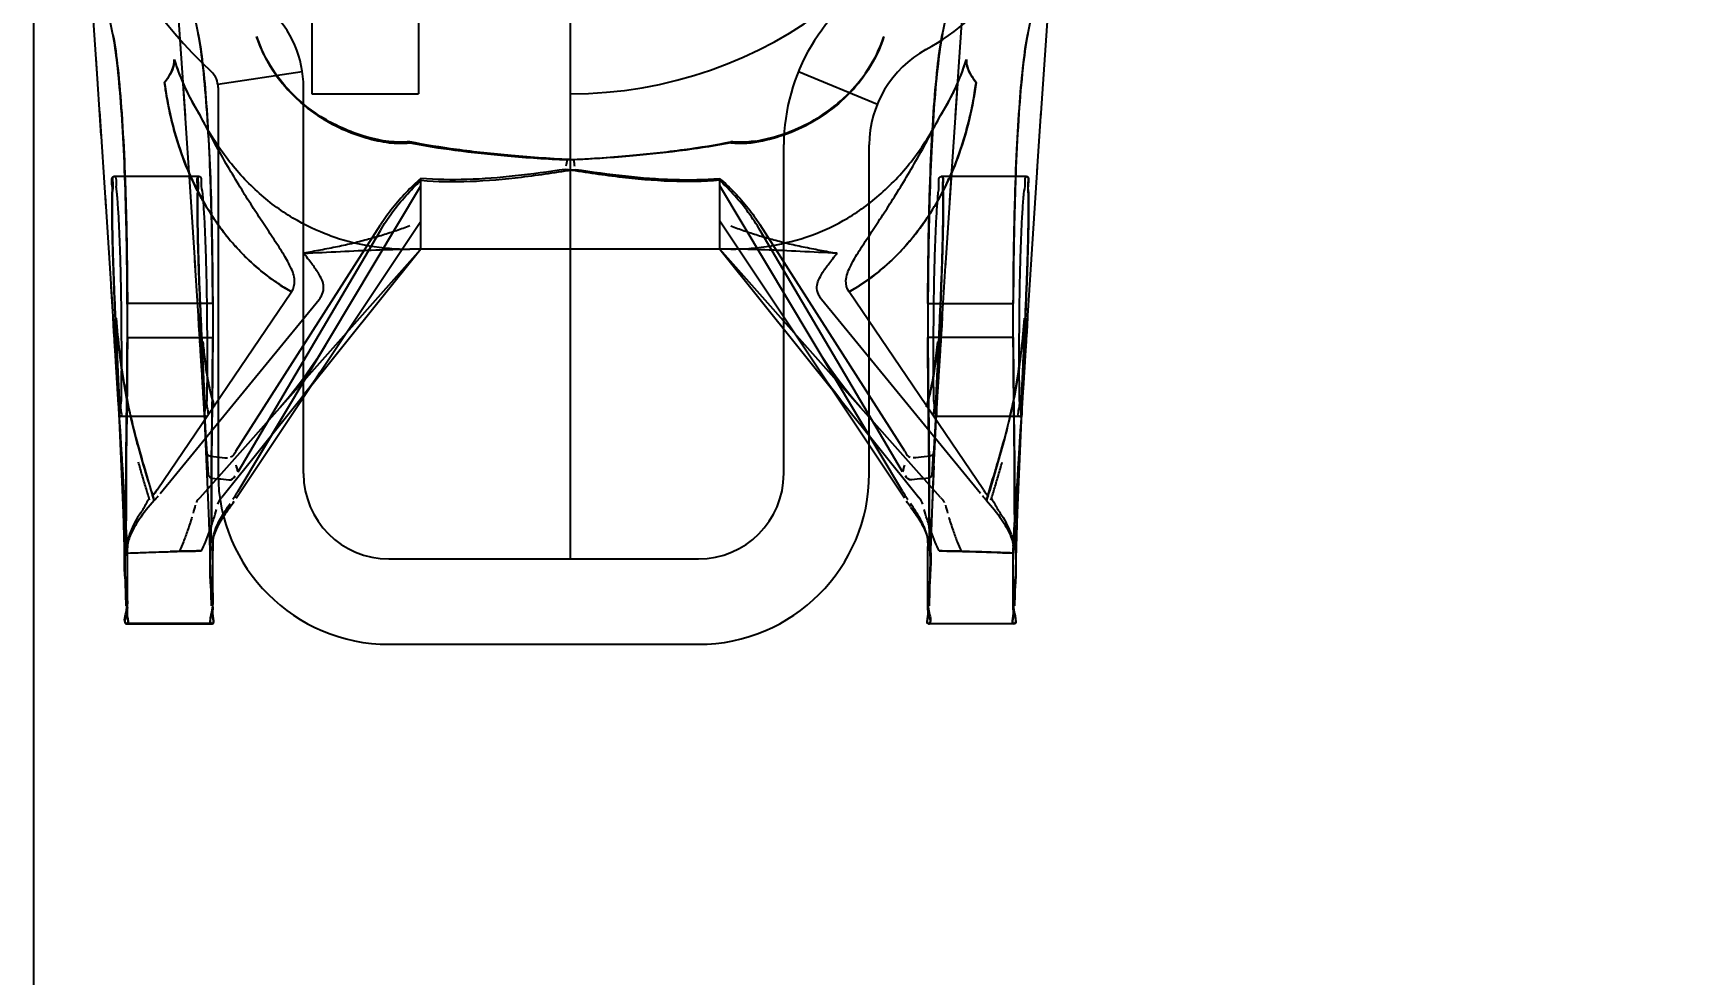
# Model space of a CAD drawing. Header units: millimetres. Extents: x 395 to 3386, y 0 to 2798.
# Drawn here: x 814.81 to 846.06, y 1938.93 to 1956.58 of the extents above; entities that cross this region are included whole.
import ezdxf

# ---------------------------------------------------------------- set-up
doc = ezdxf.new("R2010")
doc.units = ezdxf.units.MM
doc.header["$LTSCALE"] = 217.8
doc.header["$PDMODE"] = 3
doc.header["$PDSIZE"] = 8
doc.layers.get('0').update_dxf_attribs({"linetype": 'CONTINUOUS'})
doc.layers.get('Defpoints').update_dxf_attribs({"linetype": 'CONTINUOUS'})
for name, color, linetype in [('02___PRT_ALL_AXES', 7, 'CONTINUOUS'), ('03___PRT_ALL_CURVES', 7, 'CONTINUOUS'), ('MIXEDCOLOR', 7, 'CONTINUOUS')]:
    doc.layers.add(name, color=color, linetype=linetype)
doc.styles.get("Standard").update_dxf_attribs({"font": 'taile.ttf'})
doc.dimstyles.new('DIMSTYLE_1', dxfattribs={"dimtxt": 23.333333, "dimasz": 23.333333, "dimexe": 1.5, "dimexo": 1, "dimgap": 0.875, "dimtad": 1, "dimdsep": 46, "dimtxsty": 'Standard', "dimblk": '_FILLED', "dimblk1": '_FILLED', "dimblk2": '_FILLED', "dimcen": 0.09, "dimazin": 2, "dimtp": 0.01, "dimtm": 0.01, "dimtfac": 1, "dimtofl": 0, "dimtmove": 0, "dimatfit": 3, "dimldrblk": '_FILLED', "dimfxl": 1, "dimtolj": 1, "dimarcsym": 0})

# ---------------------------------------------------------------- blocks, each defined once
blk = doc.blocks.new('_FILLED')
at = {"color": 0, "linetype": 'ByBlock'}
blk.add_solid([(0, 0), (-1, 0.2143), (-1, -0.2143)], dxfattribs=at)
blk = doc.blocks.new('*D113')
at = {"color": 0, "linetype": 'Continuous', "lineweight": -2}
for p, q in [((1525.614, 2046.239), (1525.614, 1644.014)), ((814.815, 1962.498), (814.815, 1644.014)), ((1502.28, 1645.514), (838.148, 1645.514))]:
    blk.add_line(p, q, dxfattribs=at)
at = {"layer": 'Defpoints', "color": 0}
for p in [(1525.614, 2047.239), (814.815, 1963.498), (814.815, 1645.514)]:
    blk.add_point(p, dxfattribs=at)
at = {"color": 0, "linetype": 'ByBlock', "lineweight": -2, "xscale": 23.3333333333, "yscale": 23.3333333333, "zscale": 23.3333333333, "rotation": 180}
blk.add_blockref('_FILLED', (814.815, 1645.514), dxfattribs=at)
at = {"color": 0, "linetype": 'ByBlock', "lineweight": -2, "xscale": 23.3333333333, "yscale": 23.3333333333, "zscale": 23.3333333333}
blk.add_blockref('_FILLED', (1525.614, 1645.514), dxfattribs=at)
at = {"color": 0, "insert": (1170.057, 1677.5), "char_height": 23.3333, "attachment_point": 2, "line_spacing_factor": 0.9}
blk.add_mtext('\\A1;710', dxfattribs=at)

msp = doc.modelspace()

# ---------------------------------------------------------------- linework, layer by layer
at = {"linetype": 'Continuous'}
for p, q in [((824.8729, 2062.8376), (824.8729, 1955.4461)), ((818.2727, 1955.6261), (819.8552, 1955.8621)), ((829.1508, 1955.8621), (830.6311, 1955.2548)), ((818.2771, 1955.5662), (818.2771, 1948.3262)), ((819.8771, 1948.3262), (819.8771, 1955.5662)), ((828.8771, 1948.3262), (828.8771, 1954.4962)), ((830.4771, 1948.3262), (830.4771, 1954.4905)), ((821.4771, 1946.7262), (827.2771, 1946.7262)), ((821.4771, 1945.1262), (827.2771, 1945.1262))]:
    msp.add_line(p, q, dxfattribs=at)
for centre, radius, start, end in [((824.7542, 1962.8662), 9.6271, 180.13054, 226.68106), ((824.8729, 1963.4461), 8, 270, 345.86862), ((829.3169, 1960.3024), 4.6, 298.90782, 348.50216), ((832.5356, 1954.4735), 3.6586, 118.90782, 179.64487), ((817.8704, 1955.5662), 2.0067, 359.99995, 46.68057), ((832.5356, 1954.4735), 2.0586, 118.90784, 179.52657), ((817.8704, 1955.5662), 0.4067, 359.99989, 46.68096), ((821.4771, 1948.3262), 3.2, 180, 270), ((821.4771, 1948.3262), 1.6, 180, 270), ((827.2771, 1948.3262), 3.2, 270, 0), ((827.2771, 1948.3262), 1.6, 270, 0)]:
    msp.add_arc(centre, radius, start, end, dxfattribs=at)
at = {"layer": '02___PRT_ALL_AXES', "linetype": 'Continuous'}
for p, q in [((820.0322, 2053.8361), (820.0322, 1955.4461)), ((822.0322, 2053.8367), (822.0322, 1955.4461)), ((820.0322, 1955.4461), (822.0322, 1955.4461))]:
    msp.add_line(p, q, dxfattribs=at)
at = {"layer": '03___PRT_ALL_CURVES', "linetype": 'Continuous'}
msp.add_line((824.8771, 1955.4461), (824.8771, 1946.7262), dxfattribs=at)
at = {"layer": 'MIXEDCOLOR', "linetype": 'Continuous'}
for p, q in [((816.306, 1956.5585), (815.8411, 1958.8832)), ((817.4404, 1958.8864), (817.906, 1956.5585)), ((832.3139, 1958.8865), (831.8483, 1956.5584)), ((833.4483, 1956.5584), (833.9132, 1958.8832)), ((817.4675, 1957.849), (817.6567, 1955.0366)), ((815.8929, 1957.4753), (816.0162, 1955.6402)), ((815.9848, 1956.1145), (816.0813, 1954.6681)), ((817.6168, 1955.6368), (817.7283, 1953.9666)), ((831.9916, 1953.4457), (832.1375, 1955.6369)), ((816.0514, 1955.1219), (816.1719, 1953.3071)), ((833.6281, 1953.9961), (833.7029, 1955.1218)), ((833.4182, 1950.8114), (833.633, 1954.0726)), ((817.9263, 1953.8961), (816.3263, 1953.8961)), ((817.7266, 1953.989), (817.8461, 1952.1853)), ((822.0771, 1952.5343), (822.0771, 1953.8611)), ((827.6771, 1952.5341), (827.6771, 1953.8612)), ((833.428, 1953.8961), (831.828, 1953.8961)), ((831.9082, 1952.1853), (832.026, 1953.9667)), ((816.1574, 1953.5284), (816.2912, 1951.4974)), ((818.6539, 1947.9997), (822.0771, 1953.7215)), ((831.1003, 1947.9996), (827.6771, 1953.7214)), ((818.6103, 1948.7463), (821.3204, 1952.9878)), ((818.6167, 1947.863), (822.0771, 1953.0612)), ((818.6513, 1948.3611), (821.3185, 1952.8854)), ((831.1376, 1947.8631), (827.6771, 1953.0613)), ((831.144, 1948.7464), (828.4338, 1952.9879)), ((831.103, 1948.361), (828.4358, 1952.8852)), ((817.9403, 1947.8807), (822.0771, 1952.5343)), ((822.0771, 1952.5341), (818.3477, 1947.8806)), ((827.8854, 1952.5341), (821.8689, 1952.5341)), ((827.6771, 1952.5343), (831.4065, 1947.8807)), ((831.814, 1947.8806), (827.6771, 1952.5341)), ((817.8371, 1952.3211), (817.9483, 1950.6244)), ((831.806, 1950.6246), (831.9172, 1952.3209)), ((816.2691, 1951.8351), (816.3361, 1950.8116)), ((817.1352, 1948.0244), (819.6537, 1951.7327)), ((817.1899, 1947.9515), (820.1695, 1951.5923)), ((832.5644, 1947.9514), (829.5848, 1951.5921)), ((832.6191, 1948.0245), (830.1006, 1951.7328)), ((818.1771, 1951.5182), (816.5771, 1951.5182)), ((831.5771, 1951.5182), (833.1771, 1951.5182)), ((831.7809, 1950.1932), (831.8345, 1951.0619)), ((833.381, 1950.1945), (833.4382, 1951.1187)), ((816.5771, 1950.8782), (818.1771, 1950.8782)), ((817.9455, 1950.6677), (817.936, 1950.8142)), ((833.1771, 1950.8782), (831.5771, 1950.8782)), ((831.8087, 1950.6676), (831.8183, 1950.8141)), ((833.3337, 1949.3282), (833.3814, 1950.2021)), ((818.0511, 1949.3961), (816.4511, 1949.3961)), ((833.3032, 1949.3961), (831.7032, 1949.3961)), ((831.6924, 1948.4549), (831.7342, 1949.337)), ((816.4616, 1948.4618), (816.4964, 1947.595)), ((818.0613, 1948.4684), (818.0968, 1947.5854)), ((818.0946, 1948.2971), (818.0691, 1948.7173)), ((831.6597, 1948.297), (831.6852, 1948.7172)), ((818.0962, 1947.5994), (818.1253, 1946.7157)), ((816.5771, 1945.8188), (816.5768, 1946.9339)), ((833.1771, 1945.8189), (833.1775, 1946.9338)), ((816.525, 1946.728), (816.5474, 1945.8608)), ((818.1249, 1946.7302), (818.1477, 1945.8458)), ((818.1771, 1945.8188), (818.1771, 1946.8531)), ((831.5771, 1945.8189), (831.5771, 1946.8532)), ((818.1662, 1945.5182), (816.5662, 1945.5182)), ((816.5663, 1945.5071), (818.1663, 1945.5071)), ((833.188, 1945.5072), (831.588, 1945.5072)), ((831.5881, 1945.5182), (833.1881, 1945.5182))]:
    msp.add_line(p, q, dxfattribs=at)
for points in [[(832.0976, 1955.0365), (832.2643, 1957.5179), (832.2868, 1957.8491)], [(833.6948, 1954.996), (833.8415, 1957.1736), (833.8612, 1957.464)], [(816.3191, 1951.0725), (816.3733, 1950.1947), (816.4206, 1949.3284)], [(817.919, 1951.0739), (817.9734, 1950.193), (818.0208, 1949.324), (818.0619, 1948.4548)], [(831.7335, 1949.3242), (831.7816, 1950.2055), (831.8353, 1951.0738)], [(820.2898, 1950.734), (820.1552, 1950.5166), (820.0174, 1950.3085), (819.8765, 1950.1095), (819.7331, 1949.9198), (819.5869, 1949.7386), (819.4374, 1949.5649)], [(830.3169, 1949.5647), (830.1673, 1949.7385), (830.0212, 1949.9197), (829.8778, 1950.1094), (829.7369, 1950.3084), (829.5991, 1950.5164), (829.4645, 1950.7339)], [(816.3729, 1950.202), (816.4204, 1949.3312), (816.4617, 1948.4602), (816.4966, 1947.5889)], [(817.9727, 1950.2057), (818.0201, 1949.3371), (818.0613, 1948.4684)], [(820.186, 1950.2204), (820.0934, 1950.0844), (819.9994, 1949.9528), (819.904, 1949.8254), (819.8073, 1949.7018)], [(829.947, 1949.702), (829.8502, 1949.8255), (829.7549, 1949.9529), (829.6609, 1950.0846), (829.5683, 1950.2205)], [(833.229, 1946.7175), (833.2577, 1947.589), (833.2926, 1948.4603), (833.3339, 1949.3313)], [(831.6066, 1945.8459), (831.6294, 1946.7301), (831.658, 1947.5993), (831.693, 1948.4683)], [(831.6289, 1946.7157), (831.6575, 1947.5854), (831.6924, 1948.4549)], [(833.2066, 1945.8459), (833.2293, 1946.7279), (833.2579, 1947.5949), (833.2927, 1948.4617)], [(816.4964, 1947.595), (816.5253, 1946.7175), (816.5477, 1945.8458)]]:
    msp.add_lwpolyline(points, dxfattribs=at)
for centre, radius, start, end in [((821.5284, 1957.342), 4.2615, 197.07332, 198.72669), ((821.5849, 1957.362), 4.3214, 197.10831, 212.48906), ((821.5964, 1957.3677), 4.3342, 198.75979, 212.47083), ((828.1694, 1957.3622), 4.3214, 327.5109, 342.89166), ((828.1579, 1957.3679), 4.3342, 327.52913, 341.24018), ((828.2259, 1957.3421), 4.2615, 341.27328, 342.92666), ((821.8699, 1957.0403), 4.5062, 250.58544, 269.98712), ((827.8844, 1957.0404), 4.5062, 270.01288, 289.41456), ((45.7683, 1900.576), 772.2036, 3.6408925, 3.7627389), ((216.5636, 1911.6556), 601.0495, 3.3648787, 3.7772928), ((310.8797, 1917.8264), 508.1282, 3.484388, 3.773011), ((1338.8678, 1917.8269), 508.1215, 176.22699, 176.515617), ((1433.1943, 1911.6553), 601.053, 176.2227061, 176.6351175), ((1603.9992, 1900.575), 772.2169, 176.2372605, 176.3591048), ((277.4583, 1915.2257), 540.0514, 3.488498, 3.77725), ((247.7032, 1913.3555), 569.8653, 3.38151, 3.767799), ((386.3497, 1922.3538), 432.5236, 3.438742, 3.772846), ((404.4415, 1923.4919), 414.3961, 3.489911, 3.760111), ((1263.4074, 1922.3535), 432.5265, 176.227153, 176.561254), ((1245.3181, 1923.4914), 414.4014, 176.239888, 176.510084), ((1402.0495, 1913.3557), 569.8636, 176.232202, 176.618493), ((1372.291, 1915.2261), 540.0464, 176.222751, 176.511506), ((359.4623, 1920.9009), 459.4486, 3.469897, 3.648336), ((1290.2928, 1920.901), 459.4493, 176.351668, 176.530107), ((152.3722, 1907.7946), 665.3567, 3.3723377, 3.603483), ((1497.3791, 1907.7947), 665.3538, 176.3965137, 176.6276599), ((808.9024, 1945.6479), 10.1194, 15.5521, 16.29593), ((808.3542, 1945.4919), 10.6894, 15.57004, 16.08642), ((840.8519, 1945.6478), 10.1194, 163.70407, 164.4479), ((841.4002, 1945.4918), 10.6894, 163.91358, 164.42996), ((806.292, 1946.8319), 10.2851, 0.02893, 0.76081), ((804.2272, 2326.0651), 379.4289, 271.865229, 271.986341), ((845.527, 2326.0596), 379.4233, 268.01363, 268.134743), ((843.4625, 1946.832), 10.2854, 179.2392, 179.97108)]:
    msp.add_arc(centre, radius, start, end, dxfattribs=at)
for points, knots in [([(816.5771, 1950.8782), (816.5771, 1951.3191), (816.5733, 1952.1513), (816.5515, 1953.3256), (816.5142, 1954.3549), (816.4625, 1955.2376), (816.397, 1955.9616), (816.3399, 1956.3888), (816.3036, 1956.5703)], [0, 0, 0, 0, 0.2318951, 0.4377012, 0.6176744, 0.7736075, 0.9026744, 1, 1, 1, 1]), ([(816.306, 1956.5585), (816.3474, 1956.3514), (816.4099, 1955.859), (816.4795, 1955.0255), (816.5314, 1954.0072), (816.5655, 1952.8192), (816.5748, 1951.9717), (816.5771, 1951.5182)], [0, 0, 0, 0, 0.1253752, 0.2942864, 0.4967441, 0.7306817, 1, 1, 1, 1]), ([(817.9036, 1956.5703), (817.9406, 1956.3854), (817.9984, 1955.9495), (818.0641, 1955.2152), (818.1156, 1954.3242), (818.1523, 1953.2968), (818.1733, 1952.133), (818.1771, 1951.3124), (818.1771, 1950.8782)], [0, 0, 0, 0, 0.0991427, 0.2309279, 0.3878108, 0.568429, 0.771616, 1, 1, 1, 1]), ([(818.1771, 1951.5182), (818.1748, 1951.975), (818.1654, 1952.8296), (818.1308, 1954.0235), (818.0785, 1955.0405), (818.0089, 1955.8669), (817.947, 1956.3534), (817.906, 1956.5585)], [0, 0, 0, 0, 0.2712385, 0.507477, 0.7092413, 0.8758205, 1, 1, 1, 1]), ([(831.8507, 1956.5703), (831.8137, 1956.3855), (831.7559, 1955.9496), (831.6902, 1955.2152), (831.6387, 1954.3243), (831.602, 1953.2968), (831.5809, 1952.133), (831.5771, 1951.3124), (831.5771, 1950.8782)], [0, 0, 0, 0, 0.0991434, 0.230929, 0.387812, 0.5684301, 0.7716166, 1, 1, 1, 1]), ([(831.5771, 1951.5182), (831.5794, 1951.9749), (831.5889, 1952.8295), (831.6235, 1954.0235), (831.6758, 1955.0405), (831.7453, 1955.8669), (831.8073, 1956.3534), (831.8483, 1956.5584)], [0, 0, 0, 0, 0.2712392, 0.5074781, 0.7092425, 0.8758213, 1, 1, 1, 1]), ([(833.1771, 1950.8782), (833.1771, 1951.3191), (833.181, 1952.1513), (833.2027, 1953.3256), (833.2401, 1954.3549), (833.2918, 1955.2377), (833.3573, 1955.9616), (833.4144, 1956.3889), (833.4507, 1956.5703)], [0, 0, 0, 0, 0.2318944, 0.4377001, 0.6176732, 0.7736064, 0.9026737, 1, 1, 1, 1]), ([(833.4483, 1956.5584), (833.4069, 1956.3514), (833.3444, 1955.859), (833.2748, 1955.0255), (833.2229, 1954.0072), (833.1888, 1952.8192), (833.1794, 1951.9717), (833.1771, 1951.5182)], [0, 0, 0, 0, 0.1253745, 0.2942853, 0.496743, 0.7306809, 1, 1, 1, 1]), ([(818.9993, 1956.5181), (819.0711, 1956.3001), (819.2646, 1955.8989), (819.6679, 1955.4056), (820.1193, 1955.0384), (820.5829, 1954.7811), (821.0359, 1954.617), (821.4615, 1954.5171), (821.7399, 1954.5155), (821.8689, 1954.5282)], [0, 0, 0, 0, 0.1846691, 0.3537296, 0.5089408, 0.6500632, 0.7781756, 0.8956901, 1, 1, 1, 1]), ([(821.4121, 1954.5399), (821.2305, 1954.571), (820.8571, 1954.6666), (820.3196, 1954.9098), (819.8311, 1955.2553), (819.4387, 1955.6686), (819.1651, 1956.0952), (819.0434, 1956.384), (818.9993, 1956.518)], [0, 0, 0, 0, 0.1689727, 0.351542, 0.5378457, 0.7140646, 0.8706432, 1, 1, 1, 1]), ([(821.8689, 1954.5475), (821.7388, 1954.536), (821.4598, 1954.5391), (821.0337, 1954.6379), (820.5815, 1954.8009), (820.1198, 1955.0555), (819.6714, 1955.4172), (819.2716, 1955.9), (819.0781, 1956.2915), (819.0057, 1956.5037)], [0, 0, 0, 0, 0.1059439, 0.224416, 0.3532698, 0.4950133, 0.6501282, 0.8180307, 1, 1, 1, 1]), ([(830.755, 1956.5182), (830.6832, 1956.3002), (830.4897, 1955.8991), (830.0863, 1955.4057), (829.635, 1955.0385), (829.1714, 1954.7812), (828.7183, 1954.6172), (828.2928, 1954.5173), (828.0144, 1954.5156), (827.8854, 1954.5283)], [0, 0, 0, 0, 0.1846689, 0.3537293, 0.5089405, 0.650063, 0.7781755, 0.89569, 1, 1, 1, 1]), ([(827.8854, 1954.5473), (828.0155, 1954.5359), (828.2945, 1954.5389), (828.7206, 1954.6378), (829.1728, 1954.8008), (829.6345, 1955.0554), (830.0829, 1955.4171), (830.4827, 1955.8999), (830.6762, 1956.2914), (830.7486, 1956.5036)], [0, 0, 0, 0, 0.1059439, 0.2244158, 0.3532695, 0.495013, 0.6501279, 0.8180305, 1, 1, 1, 1]), ([(828.3422, 1954.54), (828.5238, 1954.5711), (828.8972, 1954.6668), (829.4346, 1954.9099), (829.9232, 1955.2555), (830.3156, 1955.6687), (830.5891, 1956.0954), (830.7109, 1956.3841), (830.755, 1956.5181)], [0, 0, 0, 0, 0.1689728, 0.3515423, 0.537846, 0.7140649, 0.8706434, 1, 1, 1, 1]), ([(817.2729, 1955.6602), (817.2987, 1955.6926), (817.3808, 1955.8059), (817.4437, 1955.9398), (817.4533, 1956.0386)], [0, 0, 0, 0, 0.2941863, 1, 1, 1, 1]), ([(817.4547, 1956.0909), (817.4561, 1956.058), (817.44, 1955.8991), (817.3506, 1955.7581), (817.273, 1955.6602)], [0, 0, 0, 0, 0.208223, 1, 1, 1, 1]), ([(832.2996, 1956.091), (832.2982, 1956.0582), (832.3142, 1955.8993), (832.4036, 1955.7582), (832.4813, 1955.6603)], [0, 0, 0, 0, 0.2082239, 1, 1, 1, 1]), ([(832.4813, 1955.6603), (832.4556, 1955.6927), (832.3735, 1955.806), (832.3105, 1955.9399), (832.301, 1956.0387)], [0, 0, 0, 0, 0.2941854, 1, 1, 1, 1]), ([(817.2729, 1955.6602), (817.3338, 1955.2065), (817.5316, 1954.3484), (818.0746, 1953.2111), (818.7899, 1952.3294), (819.3623, 1951.8951), (819.6537, 1951.7327)], [0, 0, 0, 0, 0.289155, 0.5517017, 0.7892517, 1, 1, 1, 1]), ([(832.4813, 1955.6603), (832.4205, 1955.2067), (832.2227, 1954.3485), (831.6797, 1953.2112), (830.9644, 1952.3296), (830.392, 1951.8953), (830.1006, 1951.7328)], [0, 0, 0, 0, 0.2891551, 0.5517018, 0.7892518, 1, 1, 1, 1]), ([(819.6537, 1951.7326), (819.6129, 1951.7602), (819.5355, 1951.8002), (819.425, 1951.8727), (819.3103, 1951.9503), (819.1813, 1952.0457), (819.0491, 1952.152), (818.9242, 1952.2611), (818.8071, 1952.3712), (818.6887, 1952.491), (818.586, 1952.6035), (818.4968, 1952.7077), (818.4218, 1952.7999), (818.3409, 1952.9047), (818.2542, 1953.0242), (818.1618, 1953.1605), (818.0641, 1953.3159), (817.9619, 1953.4926), (817.8566, 1953.6932), (817.7498, 1953.9202), (817.6433, 1954.1758), (817.5406, 1954.4635), (817.4447, 1954.7834), (817.359, 1955.137), (817.3138, 1955.3849), (817.2938, 1955.5145)], [0, 0, 0, 0, 0.0320769, 0.0565012, 0.0859269, 0.1221464, 0.160823, 0.1962386, 0.2299712, 0.2653755, 0.3058187, 0.3289667, 0.354609, 0.3831564, 0.4150427, 0.450636, 0.4902754, 0.5344023, 0.5834119, 0.6375976, 0.6975261, 0.7634598, 0.836213, 0.9146623, 1, 1, 1, 1]), ([(830.1005, 1951.7327), (830.1414, 1951.7604), (830.2188, 1951.8004), (830.3293, 1951.8728), (830.444, 1951.9504), (830.5729, 1952.0459), (830.7052, 1952.1521), (830.8301, 1952.2612), (830.9472, 1952.3713), (831.0656, 1952.4912), (831.1683, 1952.6036), (831.2575, 1952.7078), (831.3325, 1952.8), (831.4133, 1952.9048), (831.5001, 1953.0243), (831.5925, 1953.1606), (831.6902, 1953.316), (831.7924, 1953.4928), (831.8977, 1953.6934), (832.0045, 1953.9203), (832.111, 1954.1759), (832.2137, 1954.4637), (832.3096, 1954.7835), (832.3953, 1955.1371), (832.4405, 1955.385), (832.4605, 1955.5147)], [0, 0, 0, 0, 0.0320769, 0.0565012, 0.0859268, 0.1221463, 0.160823, 0.1962386, 0.2299711, 0.2653754, 0.3058186, 0.3289666, 0.3546089, 0.3831563, 0.4150426, 0.4506359, 0.4902753, 0.5344022, 0.5834118, 0.6375975, 0.697526, 0.7634597, 0.8362129, 0.9146622, 1, 1, 1, 1]), ([(820.372, 1952.7903), (820.1313, 1952.8751), (819.6468, 1953.1052), (818.9839, 1953.6031), (818.3948, 1954.2564), (818.0787, 1954.768), (817.9398, 1955.0408)], [0, 0, 0, 0, 0.2258865, 0.4709192, 0.7290418, 1, 1, 1, 1]), ([(819.6537, 1951.7327), (819.695, 1951.7936), (819.7363, 1951.9651), (819.6331, 1952.2152), (819.4829, 1952.4754), (819.2971, 1952.7556), (819.0958, 1953.0601), (818.8804, 1953.3898), (818.6561, 1953.7504), (818.4227, 1954.145), (818.1806, 1954.5778), (818.0207, 1954.8818), (817.9398, 1955.0408)], [0, 0, 0, 0, 0.0581812, 0.1278594, 0.2079244, 0.2968922, 0.3930617, 0.4965616, 0.6081302, 0.728618, 0.8589357, 1, 1, 1, 1]), ([(829.3822, 1952.7905), (829.623, 1952.8753), (830.1075, 1953.1053), (830.7704, 1953.6032), (831.3595, 1954.2565), (831.6756, 1954.7681), (831.8145, 1955.041)], [0, 0, 0, 0, 0.2258863, 0.4709189, 0.7290416, 1, 1, 1, 1]), ([(830.1006, 1951.7328), (830.0592, 1951.7937), (830.018, 1951.9652), (830.1212, 1952.2153), (830.2714, 1952.4755), (830.4572, 1952.7557), (830.6585, 1953.0602), (830.8739, 1953.3899), (831.0981, 1953.7505), (831.3316, 1954.1452), (831.5736, 1954.578), (831.7335, 1954.8819), (831.8145, 1955.041)], [0, 0, 0, 0, 0.0581813, 0.1278596, 0.2079246, 0.2968924, 0.3930618, 0.4965617, 0.6081303, 0.728618, 0.8589357, 1, 1, 1, 1]), ([(821.8689, 1954.5282), (821.8199, 1954.5231), (821.7195, 1954.5166), (821.5666, 1954.519), (821.4636, 1954.531), (821.4121, 1954.5399)], [0, 0, 0, 0, 0.3222694, 0.6579527, 1, 1, 1, 1]), ([(821.4142, 1954.5608), (821.4652, 1954.5521), (821.5674, 1954.5402), (821.7195, 1954.5369), (821.8198, 1954.5428), (821.8689, 1954.5475)], [0, 0, 0, 0, 0.3400244, 0.6755501, 1, 1, 1, 1]), ([(824.9382, 1954.2087), (824.5477, 1954.2273), (823.8143, 1954.276), (822.7901, 1954.388), (822.1584, 1954.4887), (821.8689, 1954.5475)], [0, 0, 0, 0, 0.3794911, 0.7132393, 1, 1, 1, 1]), ([(821.8689, 1954.5282), (822.1489, 1954.4731), (822.7573, 1954.3788), (823.7406, 1954.2728), (824.4428, 1954.2265), (824.8161, 1954.2085)], [0, 0, 0, 0, 0.2885964, 0.622074, 1, 1, 1, 1]), ([(824.8161, 1954.2085), (825.2066, 1954.2272), (825.94, 1954.2758), (826.9642, 1954.3879), (827.5959, 1954.4886), (827.8854, 1954.5473)], [0, 0, 0, 0, 0.3794912, 0.7132394, 1, 1, 1, 1]), ([(827.8854, 1954.5283), (827.6054, 1954.4732), (826.997, 1954.3789), (826.0137, 1954.2729), (825.3115, 1954.2266), (824.9382, 1954.2087)], [0, 0, 0, 0, 0.2885965, 0.6220741, 1, 1, 1, 1]), ([(828.34, 1954.5607), (828.2891, 1954.552), (828.1869, 1954.54), (828.0347, 1954.5368), (827.9345, 1954.5427), (827.8854, 1954.5473)], [0, 0, 0, 0, 0.3400244, 0.6755502, 1, 1, 1, 1]), ([(827.8854, 1954.5283), (827.9344, 1954.5233), (828.0347, 1954.5168), (828.1876, 1954.5191), (828.2907, 1954.5311), (828.3422, 1954.54)], [0, 0, 0, 0, 0.3222694, 0.6579527, 1, 1, 1, 1]), ([(816.4511, 1949.3961), (816.4114, 1949.3961), (816.4603, 1949.5751), (816.4198, 1949.6896), (816.4176, 1949.8646), (816.4077, 1950.0194), (816.3995, 1950.1962), (816.39, 1950.3891), (816.3802, 1950.5973), (816.37, 1950.8175), (816.3596, 1951.047), (816.3492, 1951.2837), (816.339, 1951.5251), (816.3292, 1951.7682), (816.3201, 1952.0095), (816.3118, 1952.2462), (816.3046, 1952.4757), (816.2986, 1952.6955), (816.294, 1952.9032), (816.2911, 1953.0964), (816.2893, 1953.2735), (816.2908, 1953.4291), (816.289, 1953.5707), (816.3083, 1953.7037), (816.2562, 1953.8961), (816.3263, 1953.8961)], [0, 0, 0, 0, 0.0264243, 0.0719132, 0.1023758, 0.1374133, 0.1766468, 0.2197153, 0.2661905, 0.315349, 0.3664449, 0.4191589, 0.4730729, 0.5273106, 0.5810926, 0.6338392, 0.6849761, 0.7339507, 0.7802299, 0.8232929, 0.8626464, 0.8977747, 0.9281073, 0.9533474, 1, 1, 1, 1]), ([(816.3263, 1953.8962), (816.2885, 1953.8962), (816.3153, 1953.7304), (816.2893, 1953.6205), (816.291, 1953.4567), (816.2892, 1953.311), (816.2906, 1953.1441), (816.293, 1952.9615), (816.297, 1952.7645), (816.3023, 1952.5556), (816.3089, 1952.3365), (816.3165, 1952.1096), (816.325, 1951.8777), (816.3342, 1951.6436), (816.3439, 1951.4096), (816.3538, 1951.178), (816.3639, 1950.9513), (816.3739, 1950.7324), (816.3836, 1950.5239), (816.393, 1950.3274), (816.402, 1950.1452), (816.4099, 1949.9786), (816.419, 1949.8328), (816.4216, 1949.7002), (816.4467, 1949.5767), (816.3861, 1949.3962), (816.4511, 1949.3962)], [0, 0, 0, 0, 0.0251277, 0.0678694, 0.0963677, 0.1291922, 0.166211, 0.207021, 0.2508695, 0.2973142, 0.3461326, 0.3967584, 0.4484637, 0.5006242, 0.552704, 0.6043204, 0.6549531, 0.7037601, 0.7501566, 0.7939412, 0.8346795, 0.8717115, 0.9045796, 0.933, 0.9567231, 1, 1, 1, 1]), ([(816.4511, 1949.3962), (816.4881, 1949.3961), (816.4367, 1949.5639), (816.47, 1949.6709), (816.4655, 1949.8351), (816.4687, 1949.9808), (816.4692, 1950.1474), (816.47, 1950.3296), (816.4702, 1950.5268), (816.47, 1950.7362), (816.4691, 1950.9552), (816.4676, 1951.1816), (816.4653, 1951.4136), (816.4622, 1951.6483), (816.4581, 1951.8829), (816.4531, 1952.1145), (816.4472, 1952.3409), (816.4403, 1952.5598), (816.4324, 1952.7688), (816.4237, 1952.9654), (816.4141, 1953.1472), (816.4042, 1953.3134), (816.3924, 1953.4594), (816.3845, 1953.5919), (816.3572, 1953.7173), (816.3927, 1953.8962), (816.3263, 1953.8962)], [0, 0, 0, 0, 0.0246017, 0.0671034, 0.0956582, 0.128575, 0.1654908, 0.2060716, 0.2499895, 0.2966875, 0.3454074, 0.3957215, 0.4473927, 0.4997564, 0.5519804, 0.6035133, 0.6539019, 0.7026813, 0.7493096, 0.7931, 0.8335823, 0.8705615, 0.9035947, 0.9320839, 0.9558075, 1, 1, 1, 1]), ([(818.0511, 1949.3962), (818.0114, 1949.3962), (818.0603, 1949.5751), (818.0198, 1949.6897), (818.0176, 1949.8646), (818.0077, 1950.0195), (817.9995, 1950.1962), (817.99, 1950.3892), (817.9802, 1950.5974), (817.97, 1950.8175), (817.9596, 1951.0471), (817.9492, 1951.2838), (817.939, 1951.5252), (817.9292, 1951.7682), (817.9201, 1952.0096), (817.9118, 1952.2462), (817.9046, 1952.4757), (817.8986, 1952.6955), (817.894, 1952.9033), (817.8911, 1953.0964), (817.8893, 1953.2735), (817.8908, 1953.4292), (817.889, 1953.5708), (817.9083, 1953.7038), (817.8562, 1953.8962), (817.9263, 1953.8962)], [0, 0, 0, 0, 0.0264251, 0.0719145, 0.1023773, 0.137415, 0.1766487, 0.2197174, 0.2661926, 0.3153513, 0.3664472, 0.4191614, 0.4730753, 0.5273131, 0.581095, 0.6338415, 0.6849784, 0.7339529, 0.780232, 0.8232948, 0.8626481, 0.8977762, 0.9281085, 0.9533484, 1, 1, 1, 1]), ([(817.9263, 1953.8961), (817.8885, 1953.8961), (817.9153, 1953.7303), (817.8893, 1953.6204), (817.891, 1953.4566), (817.8892, 1953.3109), (817.8906, 1953.144), (817.893, 1952.9614), (817.897, 1952.7644), (817.9023, 1952.5555), (817.9089, 1952.3365), (817.9165, 1952.1095), (817.925, 1951.8776), (817.9342, 1951.6435), (817.9439, 1951.4096), (817.9538, 1951.1779), (817.9639, 1950.9512), (817.9739, 1950.7324), (817.9836, 1950.5238), (817.993, 1950.3273), (818.002, 1950.1451), (818.0099, 1949.9785), (818.019, 1949.8327), (818.0216, 1949.7001), (818.0467, 1949.5766), (817.9861, 1949.3961), (818.0511, 1949.3961)], [0, 0, 0, 0, 0.0251284, 0.0678706, 0.0963691, 0.1291938, 0.1662128, 0.207023, 0.2508717, 0.2973164, 0.3461349, 0.3967609, 0.4484661, 0.5006266, 0.5527065, 0.6043228, 0.6549555, 0.7037624, 0.7501588, 0.7939432, 0.8346814, 0.8717131, 0.9045811, 0.9330013, 0.9567241, 1, 1, 1, 1]), ([(817.9263, 1953.8962), (817.9672, 1953.8962), (817.9486, 1953.7205), (817.9851, 1953.6021), (817.9948, 1953.4279), (818.0069, 1953.273), (818.0169, 1953.0961), (818.0266, 1952.9029), (818.0353, 1952.6951), (818.0431, 1952.4752), (818.0499, 1952.2451), (818.0556, 1952.0078), (818.0602, 1951.7664), (818.0639, 1951.524), (818.0667, 1951.2828), (818.0686, 1951.0455), (818.0697, 1950.8154), (818.0702, 1950.5954), (818.0702, 1950.3876), (818.0694, 1950.1945), (818.0689, 1950.0175), (818.0659, 1949.8623), (818.0691, 1949.7208), (818.0478, 1949.5892), (818.1204, 1949.3961), (818.0511, 1949.3962)], [0, 0, 0, 0, 0.0272471, 0.0730308, 0.1034181, 0.1383791, 0.1777495, 0.2209424, 0.2671724, 0.3161137, 0.3674229, 0.4203319, 0.4740788, 0.5280347, 0.5816959, 0.634595, 0.6859143, 0.7348263, 0.7810116, 0.8241181, 0.8634418, 0.8984008, 0.9286524, 0.9539188, 1, 1, 1, 1]), ([(821.3185, 1952.8854), (821.3871, 1953.0017), (821.5357, 1953.227), (821.7911, 1953.5404), (821.9795, 1953.7326), (822.0771, 1953.8251)], [0, 0, 0, 0, 0.3343956, 0.6669787, 1, 1, 1, 1]), ([(822.0771, 1953.8611), (821.9811, 1953.7754), (821.795, 1953.598), (821.5399, 1953.3071), (821.3901, 1953.0969), (821.3204, 1952.9878)], [0, 0, 0, 0, 0.3331517, 0.6649067, 1, 1, 1, 1]), ([(822.0771, 1953.8251), (822.3835, 1953.8006), (823.0152, 1953.7903), (823.9815, 1953.8787), (824.6357, 1953.9796), (824.9713, 1954.0285)], [0, 0, 0, 0, 0.3170887, 0.650027, 1, 1, 1, 1]), ([(824.783, 1954.0283), (824.4696, 1953.9851), (823.8581, 1953.8982), (822.9546, 1953.8252), (822.3641, 1953.8378), (822.0771, 1953.8611)], [0, 0, 0, 0, 0.3493242, 0.68201, 1, 1, 1, 1]), ([(827.6771, 1953.825), (827.3708, 1953.8005), (826.7391, 1953.7902), (825.7728, 1953.8786), (825.1186, 1953.9795), (824.783, 1954.0283)], [0, 0, 0, 0, 0.3170887, 0.650027, 1, 1, 1, 1]), ([(824.9713, 1954.0285), (825.2847, 1953.9852), (825.8961, 1953.8983), (826.7996, 1953.8253), (827.3902, 1953.8379), (827.6771, 1953.8612)], [0, 0, 0, 0, 0.3493242, 0.68201, 1, 1, 1, 1]), ([(827.6771, 1953.8612), (827.7732, 1953.7756), (827.9593, 1953.5981), (828.2144, 1953.3072), (828.3642, 1953.097), (828.4338, 1952.9879)], [0, 0, 0, 0, 0.3331518, 0.6649068, 1, 1, 1, 1]), ([(828.4358, 1952.8852), (828.3672, 1953.0016), (828.2186, 1953.2268), (827.9631, 1953.5403), (827.7748, 1953.7325), (827.6771, 1953.825)], [0, 0, 0, 0, 0.3343957, 0.6669788, 1, 1, 1, 1]), ([(831.7032, 1949.3962), (831.6662, 1949.3961), (831.7175, 1949.5639), (831.6843, 1949.6709), (831.6888, 1949.8351), (831.6856, 1949.9808), (831.6851, 1950.1474), (831.6842, 1950.3296), (831.6841, 1950.5268), (831.6843, 1950.7362), (831.6852, 1950.9552), (831.6867, 1951.1816), (831.689, 1951.4136), (831.6921, 1951.6483), (831.6962, 1951.8829), (831.7011, 1952.1145), (831.7071, 1952.3409), (831.714, 1952.5598), (831.7219, 1952.7688), (831.7306, 1952.9654), (831.7402, 1953.1472), (831.7501, 1953.3134), (831.7619, 1953.4594), (831.7698, 1953.5919), (831.7971, 1953.7173), (831.7616, 1953.8962), (831.828, 1953.8962)], [0, 0, 0, 0, 0.0246017, 0.0671034, 0.0956582, 0.128575, 0.1654908, 0.2060716, 0.2499895, 0.2966875, 0.3454074, 0.3957215, 0.4473927, 0.4997564, 0.5519804, 0.6035133, 0.6539019, 0.7026813, 0.7493096, 0.7931, 0.8335823, 0.8705615, 0.9035947, 0.9320839, 0.9558075, 1, 1, 1, 1]), ([(831.828, 1953.8962), (831.8657, 1953.8962), (831.839, 1953.7304), (831.8649, 1953.6205), (831.8633, 1953.4567), (831.8651, 1953.311), (831.8637, 1953.1441), (831.8613, 1952.9615), (831.8573, 1952.7645), (831.852, 1952.5556), (831.8454, 1952.3365), (831.8378, 1952.1096), (831.8293, 1951.8777), (831.8201, 1951.6436), (831.8104, 1951.4096), (831.8004, 1951.178), (831.7904, 1950.9513), (831.7804, 1950.7324), (831.7706, 1950.5239), (831.7613, 1950.3274), (831.7523, 1950.1452), (831.7444, 1949.9786), (831.7353, 1949.8328), (831.7326, 1949.7002), (831.7076, 1949.5767), (831.7682, 1949.3962), (831.7032, 1949.3962)], [0, 0, 0, 0, 0.0251277, 0.0678694, 0.0963677, 0.1291922, 0.166211, 0.207021, 0.2508695, 0.2973142, 0.3461326, 0.3967584, 0.4484637, 0.5006242, 0.552704, 0.6043204, 0.6549531, 0.7037601, 0.7501566, 0.7939412, 0.8346795, 0.8717115, 0.9045796, 0.933, 0.9567231, 1, 1, 1, 1]), ([(831.7032, 1949.3961), (831.7428, 1949.3961), (831.694, 1949.5751), (831.7344, 1949.6896), (831.7367, 1949.8646), (831.7466, 1950.0194), (831.7548, 1950.1962), (831.7643, 1950.3891), (831.7741, 1950.5973), (831.7843, 1950.8175), (831.7947, 1951.047), (831.805, 1951.2837), (831.8152, 1951.5251), (831.825, 1951.7682), (831.8342, 1952.0095), (831.8425, 1952.2462), (831.8497, 1952.4757), (831.8557, 1952.6955), (831.8603, 1952.9032), (831.8632, 1953.0964), (831.865, 1953.2735), (831.8635, 1953.4291), (831.8653, 1953.5707), (831.846, 1953.7037), (831.8981, 1953.8961), (831.828, 1953.8961)], [0, 0, 0, 0, 0.0264243, 0.0719132, 0.1023758, 0.1374133, 0.1766468, 0.2197153, 0.2661905, 0.315349, 0.3664449, 0.4191589, 0.4730729, 0.5273106, 0.5810926, 0.6338392, 0.6849761, 0.7339507, 0.7802299, 0.8232929, 0.8626464, 0.8977747, 0.9281073, 0.9533474, 1, 1, 1, 1]), ([(833.428, 1953.8962), (833.387, 1953.8962), (833.4057, 1953.7205), (833.3692, 1953.6021), (833.3595, 1953.4279), (833.3474, 1953.273), (833.3374, 1953.0961), (833.3276, 1952.9029), (833.3189, 1952.6951), (833.3112, 1952.4752), (833.3044, 1952.2451), (833.2987, 1952.0078), (833.294, 1951.7664), (833.2904, 1951.524), (833.2876, 1951.2828), (833.2857, 1951.0455), (833.2845, 1950.8154), (833.2841, 1950.5954), (833.2841, 1950.3876), (833.2849, 1950.1945), (833.2854, 1950.0175), (833.2884, 1949.8623), (833.2852, 1949.7208), (833.3065, 1949.5892), (833.2339, 1949.3961), (833.3032, 1949.3962)], [0, 0, 0, 0, 0.0272471, 0.0730308, 0.1034181, 0.1383791, 0.1777495, 0.2209424, 0.2671724, 0.3161137, 0.3674229, 0.4203319, 0.4740788, 0.5280347, 0.5816959, 0.634595, 0.6859143, 0.7348263, 0.7810116, 0.8241181, 0.8634418, 0.8984008, 0.9286524, 0.9539188, 1, 1, 1, 1]), ([(833.3032, 1949.3962), (833.3428, 1949.3962), (833.294, 1949.5751), (833.3344, 1949.6897), (833.3367, 1949.8646), (833.3466, 1950.0195), (833.3548, 1950.1962), (833.3643, 1950.3892), (833.3741, 1950.5974), (833.3843, 1950.8175), (833.3947, 1951.0471), (833.405, 1951.2838), (833.4152, 1951.5252), (833.425, 1951.7682), (833.4342, 1952.0096), (833.4425, 1952.2462), (833.4497, 1952.4757), (833.4557, 1952.6955), (833.4603, 1952.9033), (833.4632, 1953.0964), (833.465, 1953.2735), (833.4635, 1953.4292), (833.4653, 1953.5708), (833.446, 1953.7038), (833.4981, 1953.8962), (833.428, 1953.8962)], [0, 0, 0, 0, 0.0264251, 0.0719145, 0.1023773, 0.137415, 0.1766487, 0.2197174, 0.2661926, 0.3153513, 0.3664472, 0.4191614, 0.4730753, 0.5273131, 0.581095, 0.6338415, 0.6849784, 0.7339529, 0.780232, 0.8232948, 0.8626481, 0.8977762, 0.9281085, 0.9533484, 1, 1, 1, 1]), ([(833.428, 1953.8961), (833.4657, 1953.8961), (833.439, 1953.7303), (833.4649, 1953.6204), (833.4633, 1953.4566), (833.4651, 1953.3109), (833.4637, 1953.144), (833.4613, 1952.9614), (833.4573, 1952.7644), (833.452, 1952.5555), (833.4454, 1952.3365), (833.4378, 1952.1095), (833.4293, 1951.8776), (833.4201, 1951.6435), (833.4104, 1951.4096), (833.4004, 1951.1779), (833.3904, 1950.9512), (833.3804, 1950.7324), (833.3706, 1950.5238), (833.3613, 1950.3273), (833.3523, 1950.1451), (833.3444, 1949.9785), (833.3353, 1949.8327), (833.3326, 1949.7001), (833.3076, 1949.5766), (833.3682, 1949.3961), (833.3032, 1949.3961)], [0, 0, 0, 0, 0.0251284, 0.0678706, 0.0963691, 0.1291938, 0.1662128, 0.207023, 0.2508717, 0.2973164, 0.3461349, 0.3967609, 0.4484661, 0.5006266, 0.5527065, 0.6043228, 0.6549555, 0.7037624, 0.7501588, 0.7939432, 0.8346814, 0.8717131, 0.9045811, 0.9330013, 0.9567241, 1, 1, 1, 1]), ([(821.8689, 1952.9687), (821.7864, 1952.9382), (821.619, 1952.8788), (821.3616, 1952.7951), (821.093, 1952.7164), (820.8093, 1952.643), (820.5094, 1952.5762), (820.1965, 1952.5169), (819.9847, 1952.4769), (819.8781, 1952.4573)], [0, 0, 0, 0, 0.1280911, 0.25892, 0.3942865, 0.535935, 0.6859412, 0.8419842, 1, 1, 1, 1]), ([(827.8854, 1952.9685), (827.9679, 1952.9381), (828.1353, 1952.8787), (828.3926, 1952.795), (828.6613, 1952.7163), (828.945, 1952.6429), (829.2449, 1952.5761), (829.5578, 1952.5168), (829.7695, 1952.4767), (829.8762, 1952.4571)], [0, 0, 0, 0, 0.128091, 0.2589198, 0.3942862, 0.5359348, 0.685941, 0.8419841, 1, 1, 1, 1]), ([(819.8781, 1952.4573), (820.1087, 1952.4682), (820.5595, 1952.4901), (821.2228, 1952.5243), (821.6561, 1952.5343), (821.8689, 1952.5343)], [0, 0, 0, 0, 0.3475828, 0.6796394, 1, 1, 1, 1]), ([(829.8762, 1952.4571), (829.6456, 1952.468), (829.1947, 1952.49), (828.5315, 1952.5241), (828.0982, 1952.5341), (827.8854, 1952.5341)], [0, 0, 0, 0, 0.3475828, 0.6796394, 1, 1, 1, 1]), ([(820.1696, 1951.5921), (820.1933, 1951.6211), (820.2407, 1951.6944), (820.2657, 1951.8247), (820.2261, 1951.9657), (820.1447, 1952.1084), (820.0488, 1952.2392), (819.956, 1952.3585), (819.9048, 1952.4234), (819.8781, 1952.4573)], [0, 0, 0, 0, 0.1128031, 0.2591002, 0.382664, 0.5452768, 0.7512, 0.8703597, 1, 1, 1, 1]), ([(829.5847, 1951.592), (829.5609, 1951.621), (829.5136, 1951.6942), (829.4886, 1951.8246), (829.5282, 1951.9656), (829.6095, 1952.1082), (829.7055, 1952.2391), (829.7983, 1952.3584), (829.8495, 1952.4233), (829.8762, 1952.4571)], [0, 0, 0, 0, 0.112803, 0.2591, 0.3826636, 0.5452764, 0.7511997, 0.8703596, 1, 1, 1, 1]), ([(816.3636, 1951.2375), (816.4029, 1950.823), (816.4866, 1950.0228), (816.7552, 1948.886), (816.9705, 1948.1681), (817.0784, 1947.8218)], [0, 0, 0, 0, 0.3570945, 0.6888632, 1, 1, 1, 1]), ([(816.6155, 1949.495), (816.5717, 1949.6905), (816.4621, 1950.2678), (816.3975, 1950.8521), (816.3637, 1951.2375)], [0, 0, 0, 0, 0.3412188, 1, 1, 1, 1]), ([(816.5662, 1945.5182), (816.4979, 1945.5182), (816.6267, 1945.9489), (816.49, 1946.3821), (816.5631, 1947.396), (816.5478, 1948.5782), (816.5736, 1950.0041), (816.5771, 1951.0013), (816.5771, 1951.5182)], [0, 0, 0, 0, 0.0341638, 0.1339962, 0.2927939, 0.5000927, 0.7415595, 1, 1, 1, 1]), ([(817.9066, 1951.2632), (817.9148, 1951.1376), (817.9312, 1950.8869), (817.9556, 1950.5115), (817.9717, 1950.2616), (817.9797, 1950.1369)], [0, 0, 0, 0, 0.3344249, 0.6679403, 1, 1, 1, 1]), ([(818.1771, 1951.5182), (818.1771, 1951.0015), (818.1736, 1950.0068), (818.1479, 1948.583), (818.1632, 1947.401), (818.0896, 1946.3841), (818.227, 1945.9495), (818.098, 1945.5182), (818.1662, 1945.5182)], [0, 0, 0, 0, 0.2583091, 0.4987157, 0.706179, 0.8657656, 0.9659195, 1, 1, 1, 1]), ([(831.5771, 1951.5182), (831.5771, 1951.0015), (831.5807, 1950.0067), (831.6064, 1948.5829), (831.5911, 1947.4009), (831.6647, 1946.3841), (831.5273, 1945.9494), (831.6563, 1945.5182), (831.5881, 1945.5182)], [0, 0, 0, 0, 0.258308, 0.4987139, 0.7061769, 0.8657638, 0.9659183, 1, 1, 1, 1]), ([(831.8477, 1951.2633), (831.8395, 1951.1377), (831.8231, 1950.887), (831.7987, 1950.5116), (831.7826, 1950.2617), (831.7746, 1950.137)], [0, 0, 0, 0, 0.3344248, 0.6679402, 1, 1, 1, 1]), ([(833.3907, 1951.2374), (833.3514, 1950.8229), (833.2677, 1950.0227), (832.9991, 1948.8859), (832.7838, 1948.168), (832.6759, 1947.8217)], [0, 0, 0, 0, 0.3570945, 0.6888632, 1, 1, 1, 1]), ([(833.1388, 1949.4949), (833.1826, 1949.6904), (833.2922, 1950.2677), (833.3568, 1950.852), (833.3906, 1951.2374)], [0, 0, 0, 0, 0.3412189, 1, 1, 1, 1]), ([(833.1881, 1945.5182), (833.2564, 1945.5182), (833.1275, 1945.9487), (833.2643, 1946.3821), (833.1912, 1947.3959), (833.2065, 1948.5782), (833.1807, 1950.0041), (833.1771, 1951.0012), (833.1771, 1951.5182)], [0, 0, 0, 0, 0.0341649, 0.133998, 0.2927959, 0.5000946, 0.7415606, 1, 1, 1, 1]), ([(816.5771, 1950.8782), (816.575, 1950.4042), (816.5692, 1949.4997), (816.5453, 1948.214), (816.5599, 1947.1613), (816.4971, 1946.2651), (816.6174, 1945.8836), (816.5065, 1945.5071), (816.5663, 1945.5071)], [0, 0, 0, 0, 0.2646826, 0.5066058, 0.7122781, 0.8690366, 0.9666529, 1, 1, 1, 1]), ([(818.2056, 1949.5809), (818.1652, 1949.7102), (818.1002, 1949.9763), (818.0349, 1950.3845), (818.0046, 1950.6606), (817.9916, 1950.7999)], [0, 0, 0, 0, 0.3280528, 0.6613356, 1, 1, 1, 1]), ([(818.0072, 1950.6446), (818.0134, 1950.5867), (818.0335, 1950.4106), (818.0675, 1950.1738), (818.1132, 1949.9326), (818.1569, 1949.7538), (818.1892, 1949.6361), (818.2056, 1949.5808)], [0, 0, 0, 0, 0.1610467, 0.4908188, 0.6620519, 0.8404716, 1, 1, 1, 1]), ([(818.1663, 1945.5071), (818.1066, 1945.5071), (818.2172, 1945.8832), (818.0974, 1946.2633), (818.1598, 1947.1577), (818.1453, 1948.2102), (818.1692, 1949.4976), (818.175, 1950.4037), (818.1771, 1950.8782)], [0, 0, 0, 0, 0.0333116, 0.1308108, 0.2867511, 0.4924873, 0.7350501, 1, 1, 1, 1]), ([(831.5487, 1949.5808), (831.5891, 1949.7102), (831.6541, 1949.9762), (831.7194, 1950.3844), (831.7497, 1950.6605), (831.7627, 1950.7998)], [0, 0, 0, 0, 0.3280529, 0.6613357, 1, 1, 1, 1]), ([(831.7471, 1950.6445), (831.7409, 1950.5866), (831.7208, 1950.4105), (831.6868, 1950.1737), (831.6411, 1949.9325), (831.5974, 1949.7537), (831.5651, 1949.636), (831.5487, 1949.5807)], [0, 0, 0, 0, 0.1610466, 0.4908186, 0.6620518, 0.8404715, 1, 1, 1, 1]), ([(831.588, 1945.5072), (831.6477, 1945.5071), (831.537, 1945.8833), (831.6568, 1946.2633), (831.5945, 1947.1577), (831.609, 1948.2102), (831.5851, 1949.4976), (831.5793, 1950.4038), (831.5771, 1950.8782)], [0, 0, 0, 0, 0.0333105, 0.1308089, 0.286749, 0.4924854, 0.7350489, 1, 1, 1, 1]), ([(833.1771, 1950.8782), (833.1793, 1950.4043), (833.185, 1949.4997), (833.209, 1948.2141), (833.1944, 1947.1614), (833.2572, 1946.2651), (833.1369, 1945.8837), (833.2477, 1945.5071), (833.188, 1945.5072)], [0, 0, 0, 0, 0.2646838, 0.5066077, 0.7122802, 0.8690385, 0.9666541, 1, 1, 1, 1]), ([(817.0784, 1947.8218), (817.0299, 1947.9965), (816.9181, 1948.3536), (816.7562, 1948.9094), (816.6602, 1949.2953), (816.6153, 1949.495)], [0, 0, 0, 0, 0.3131142, 0.6464298, 1, 1, 1, 1]), ([(832.6759, 1947.8217), (832.7243, 1947.9964), (832.8362, 1948.3535), (832.9981, 1948.9093), (833.0941, 1949.2952), (833.139, 1949.4949)], [0, 0, 0, 0, 0.3131141, 0.6464298, 1, 1, 1, 1]), ([(816.9938, 1947.8305), (816.9703, 1947.9083), (816.9229, 1948.065), (816.8523, 1948.3019), (816.8064, 1948.4616), (816.7839, 1948.5421)], [0, 0, 0, 0, 0.3284663, 0.6618877, 1, 1, 1, 1]), ([(818.0686, 1948.7086), (818.0822, 1948.6467), (818.273, 1948.6475), (818.3832, 1948.6246), (818.4517, 1948.6195)], [0, 0, 0, 0, 0.480435, 1, 1, 1, 1]), ([(831.6857, 1948.7087), (831.672, 1948.6467), (831.4813, 1948.6476), (831.3711, 1948.6247), (831.3026, 1948.6196)], [0, 0, 0, 0, 0.4804334, 1, 1, 1, 1]), ([(832.7605, 1947.8306), (832.784, 1947.9084), (832.8314, 1948.0651), (832.902, 1948.302), (832.9478, 1948.4617), (832.9704, 1948.5422)], [0, 0, 0, 0, 0.3284663, 0.6618877, 1, 1, 1, 1]), ([(818.0946, 1948.2971), (818.1102, 1948.2354), (818.2981, 1948.2363), (818.4092, 1948.2136), (818.4774, 1948.2084)], [0, 0, 0, 0, 0.4820798, 1, 1, 1, 1]), ([(831.6597, 1948.297), (831.644, 1948.2353), (831.4562, 1948.2362), (831.3451, 1948.2135), (831.2769, 1948.2083)], [0, 0, 0, 0, 0.4820813, 1, 1, 1, 1]), ([(816.5762, 1946.9687), (816.5687, 1947.0944), (816.5538, 1947.3443), (816.5314, 1947.717), (816.5165, 1947.964), (816.509, 1948.0868)], [0, 0, 0, 0, 0.3373369, 0.6703933, 1, 1, 1, 1]), ([(816.986, 1947.8565), (816.9425, 1947.8001), (816.8852, 1947.6717), (816.7632, 1947.5048), (816.6704, 1947.3271), (816.5984, 1947.1504), (816.5755, 1947.0272), (816.5762, 1946.9687)], [0, 0, 0, 0, 0.2159005, 0.4213134, 0.626423, 0.822264, 1, 1, 1, 1]), ([(817.0784, 1947.8218), (816.9767, 1947.7089), (816.8093, 1947.5003), (816.6343, 1947.2032), (816.5762, 1947.0128), (816.5768, 1946.9339)], [0, 0, 0, 0, 0.4404428, 0.7713148, 1, 1, 1, 1]), ([(832.6759, 1947.8217), (832.7776, 1947.7088), (832.945, 1947.5003), (833.1199, 1947.2032), (833.1781, 1947.0127), (833.1775, 1946.9338)], [0, 0, 0, 0, 0.4404438, 0.7713158, 1, 1, 1, 1]), ([(832.7683, 1947.8566), (832.8118, 1947.8002), (832.8691, 1947.6718), (832.9911, 1947.5049), (833.0839, 1947.3272), (833.1559, 1947.1505), (833.1788, 1947.0273), (833.178, 1946.9688)], [0, 0, 0, 0, 0.2158999, 0.4213125, 0.626422, 0.8222633, 1, 1, 1, 1]), ([(833.178, 1946.9688), (833.1855, 1947.0945), (833.2005, 1947.3444), (833.2229, 1947.7171), (833.2378, 1947.964), (833.2453, 1948.0869)], [0, 0, 0, 0, 0.3373369, 0.6703933, 1, 1, 1, 1]), ([(817.7852, 1947.5103), (817.7601, 1947.4266), (817.7115, 1947.2713), (817.6326, 1947.0604), (817.5809, 1946.9322), (817.5513, 1946.877)], [0, 0, 0, 0, 0.3880713, 0.7219623, 1, 1, 1, 1]), ([(818.175, 1947.0301), (818.1737, 1947.1021), (818.2102, 1947.2639), (818.3296, 1947.5074), (818.438, 1947.6746), (818.5006, 1947.7634)], [0, 0, 0, 0, 0.2657363, 0.5986108, 1, 1, 1, 1]), ([(818.4997, 1947.6976), (818.4384, 1947.616), (818.3312, 1947.4624), (818.2131, 1947.2368), (818.1749, 1947.0852), (818.1759, 1947.0176)], [0, 0, 0, 0, 0.4013231, 0.7344794, 1, 1, 1, 1]), ([(831.5793, 1947.03), (831.5805, 1947.102), (831.5441, 1947.2638), (831.4247, 1947.5073), (831.3163, 1947.6745), (831.2537, 1947.7633)], [0, 0, 0, 0, 0.2657355, 0.59861, 1, 1, 1, 1]), ([(831.2545, 1947.6977), (831.3159, 1947.6161), (831.4231, 1947.4625), (831.5411, 1947.2368), (831.5793, 1947.0853), (831.5784, 1947.0177)], [0, 0, 0, 0, 0.4013222, 0.7344785, 1, 1, 1, 1]), ([(831.9691, 1947.5102), (831.9942, 1947.4265), (832.0428, 1947.2712), (832.1217, 1947.0603), (832.1734, 1946.9321), (832.203, 1946.8769)], [0, 0, 0, 0, 0.3880719, 0.7219629, 1, 1, 1, 1]), ([(817.9655, 1946.8769), (817.9941, 1946.9293), (818.0443, 1947.0504), (818.1209, 1947.2489), (818.1681, 1947.3948), (818.1927, 1947.4733)], [0, 0, 0, 0, 0.2800428, 0.6138528, 1, 1, 1, 1]), ([(831.7888, 1946.877), (831.7602, 1946.9294), (831.71, 1947.0505), (831.6334, 1947.249), (831.5862, 1947.3949), (831.5616, 1947.4734)], [0, 0, 0, 0, 0.2800434, 0.6138534, 1, 1, 1, 1]), ([(816.5771, 1946.8371), (816.7346, 1946.8426), (817.0461, 1946.8527), (817.5089, 1946.8689), (817.8143, 1946.8748), (817.9655, 1946.8769)], [0, 0, 0, 0, 0.3401937, 0.6733317, 1, 1, 1, 1]), ([(817.9655, 1946.8769), (817.9011, 1946.8763), (817.7716, 1946.8744), (817.576, 1946.8697), (817.4448, 1946.8659), (817.3789, 1946.8638)], [0, 0, 0, 0, 0.3292052, 0.6624848, 1, 1, 1, 1]), ([(831.7888, 1946.877), (831.8532, 1946.8764), (831.9827, 1946.8745), (832.1783, 1946.8698), (832.3094, 1946.866), (832.3754, 1946.8639)], [0, 0, 0, 0, 0.3292052, 0.6624848, 1, 1, 1, 1]), ([(833.1771, 1946.8372), (833.0197, 1946.8426), (832.7081, 1946.8528), (832.2454, 1946.869), (831.94, 1946.8749), (831.7888, 1946.877)], [0, 0, 0, 0, 0.3401937, 0.6733317, 1, 1, 1, 1]), ([(816.5662, 1945.5182), (816.6132, 1945.5183), (816.5523, 1945.6973), (816.5771, 1945.773), (816.5771, 1945.83)], [0, 0, 0, 0, 0.4522099, 1, 1, 1, 1]), ([(816.5771, 1945.8188), (816.5771, 1945.7618), (816.5524, 1945.6861), (816.6133, 1945.5071), (816.5663, 1945.5071)], [0, 0, 0, 0, 0.5478466, 1, 1, 1, 1]), ([(818.1771, 1945.83), (818.1771, 1945.773), (818.1524, 1945.6972), (818.2132, 1945.5183), (818.1662, 1945.5182)], [0, 0, 0, 0, 0.5478328, 1, 1, 1, 1]), ([(818.1663, 1945.5071), (818.2133, 1945.5071), (818.1523, 1945.6861), (818.1771, 1945.7619), (818.1771, 1945.8188)], [0, 0, 0, 0, 0.4527069, 1, 1, 1, 1]), ([(831.588, 1945.5072), (831.5409, 1945.5072), (831.6019, 1945.6862), (831.5771, 1945.7619), (831.5771, 1945.8189)], [0, 0, 0, 0, 0.4527137, 1, 1, 1, 1]), ([(831.5771, 1945.8299), (831.5771, 1945.7729), (831.6019, 1945.6972), (831.5411, 1945.5182), (831.5881, 1945.5182)], [0, 0, 0, 0, 0.5478396, 1, 1, 1, 1]), ([(833.1771, 1945.8189), (833.1771, 1945.7619), (833.2019, 1945.6862), (833.141, 1945.5072), (833.188, 1945.5072)], [0, 0, 0, 0, 0.5478398, 1, 1, 1, 1]), ([(833.1881, 1945.5182), (833.1411, 1945.5182), (833.2019, 1945.6972), (833.1771, 1945.7729), (833.1771, 1945.8299)], [0, 0, 0, 0, 0.4522031, 1, 1, 1, 1])]:
    msp.add_open_spline(points, degree=3, knots=knots, dxfattribs=at)
for points in [[(817.4532, 1956.0387), (817.4549, 1956.056), (817.4554, 1956.0735), (817.4547, 1956.0909)], [(832.3011, 1956.0389), (832.2994, 1956.0562), (832.2988, 1956.0736), (832.2996, 1956.091)], [(817.2938, 1955.5145), (817.2862, 1955.563), (817.2795, 1955.6116), (817.2729, 1955.6602)], [(832.4605, 1955.5147), (832.4681, 1955.5631), (832.4748, 1955.6117), (832.4813, 1955.6603)], [(824.8161, 1954.2085), (824.8104, 1954.1681), (824.8053, 1954.1275), (824.7959, 1954.0878)], [(824.9382, 1954.2086), (824.9439, 1954.1682), (824.949, 1954.1276), (824.9584, 1954.0879)], [(817.9916, 1950.8001), (817.9964, 1950.7482), (818.0018, 1950.6964), (818.0072, 1950.6446)], [(831.7627, 1950.8), (831.7579, 1950.7481), (831.7525, 1950.6963), (831.7471, 1950.6445)], [(818.6103, 1948.7463), (818.5833, 1948.7041), (818.5593, 1948.6313), (818.5093, 1948.635)], [(831.144, 1948.7464), (831.171, 1948.7042), (831.195, 1948.6314), (831.245, 1948.6351)], [(818.4772, 1948.2081), (818.524, 1948.2045), (818.5736, 1948.2411), (818.5975, 1948.2816)], [(831.2771, 1948.208), (831.2302, 1948.2044), (831.1807, 1948.241), (831.1568, 1948.2815)], [(817.1352, 1948.0244), (817.1053, 1947.9803), (817.0752, 1947.9363), (817.0424, 1947.8942)], [(817.0784, 1947.8218), (817.1039, 1947.85), (817.1294, 1947.8783), (817.1535, 1947.9078)], [(817.9403, 1947.8807), (817.9137, 1947.8508), (817.8788, 1947.8232), (817.8685, 1947.7845)], [(818.2728, 1947.7509), (818.2858, 1947.7991), (818.3165, 1947.8417), (818.3477, 1947.8806)], [(818.5023, 1947.7011), (818.5285, 1947.7359), (818.5546, 1947.7709), (818.5788, 1947.8072)], [(818.6539, 1947.9997), (818.6218, 1947.946), (818.5898, 1947.8922), (818.5537, 1947.841)], [(831.1003, 1947.9996), (831.1325, 1947.9459), (831.1645, 1947.8921), (831.2006, 1947.8409)], [(831.252, 1947.7012), (831.2258, 1947.736), (831.1997, 1947.771), (831.1755, 1947.8073)], [(831.4815, 1947.751), (831.4685, 1947.7992), (831.4378, 1947.8418), (831.4065, 1947.8807)], [(831.814, 1947.8806), (831.8406, 1947.8507), (831.8755, 1947.8231), (831.8858, 1947.7844)], [(832.6759, 1947.8217), (832.6504, 1947.8499), (832.6249, 1947.8782), (832.6008, 1947.9077)], [(832.6191, 1948.0245), (832.649, 1947.9804), (832.6791, 1947.9364), (832.7119, 1947.8943)], [(817.849, 1947.7366), (817.8353, 1947.6854), (817.8218, 1947.6341), (817.8066, 1947.5833)], [(818.1927, 1947.4733), (818.2114, 1947.5335), (818.23, 1947.5937), (818.2463, 1947.6546)], [(831.5616, 1947.4734), (831.5429, 1947.5336), (831.5243, 1947.5938), (831.508, 1947.6547)], [(831.9053, 1947.7365), (831.9189, 1947.6853), (831.9325, 1947.634), (831.9477, 1947.5832)], [(818.175, 1947.0301), (818.1759, 1946.9792), (818.1769, 1946.9283), (818.1769, 1946.8774)], [(818.1771, 1946.8531), (818.1771, 1946.8885), (818.1771, 1946.924), (818.1766, 1946.9594)], [(831.5771, 1946.8532), (831.5771, 1946.8886), (831.5772, 1946.9241), (831.5777, 1946.9595)], [(831.5793, 1947.03), (831.5784, 1946.9791), (831.5774, 1946.9282), (831.5774, 1946.8773)]]:
    msp.add_open_spline(points, degree=3, dxfattribs=at)

# ---------------------------------------------------------------- dimensions: what is measured, and where the dimension line sits
at = {"linetype": 'Continuous'}
dim = msp.add_linear_dim(base=(814.8145, 1645.514), p1=(1525.6138, 2047.2394), p2=(814.8145, 1963.4982), angle=180, text='710', dimstyle='DIMSTYLE_1', dxfattribs=at)
dim.commit()
dim.dimension.update_dxf_attribs({"geometry": '*D113', "text_midpoint": (1170.0568, 1645.514), "dimtype": 160})

doc.saveas('drawing.dxf')
